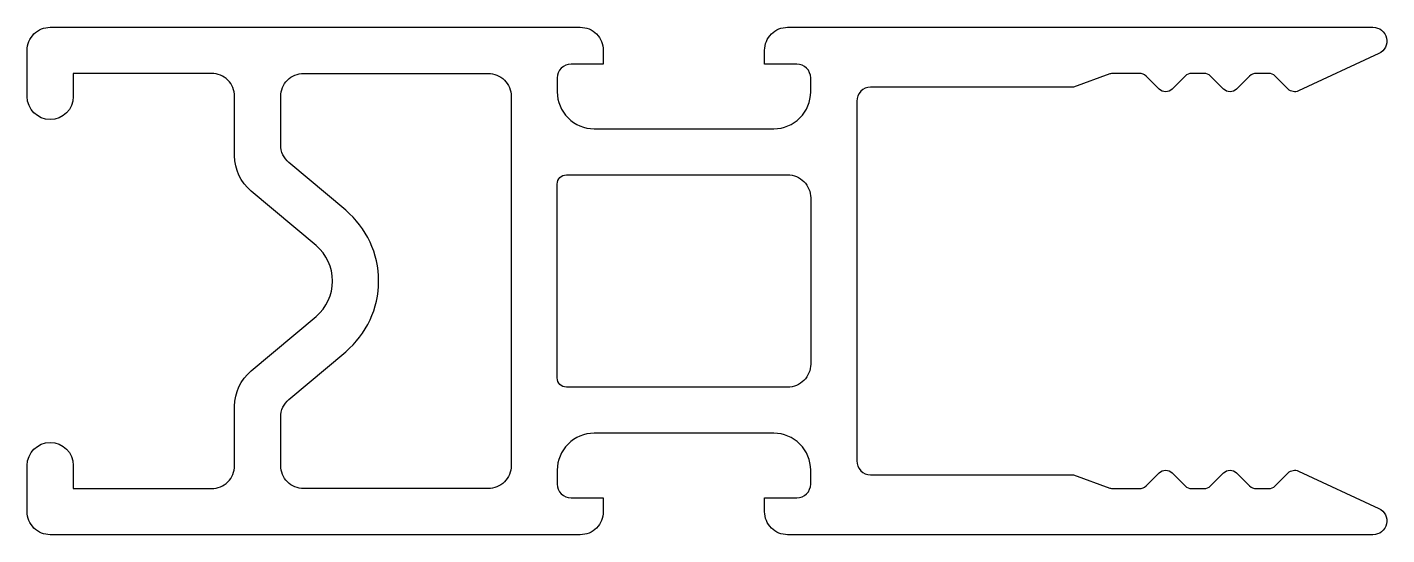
# Model space of a CAD drawing. Header units: millimetres. Extents: x -18 to 11.5, y -5.5 to 5.5.
import ezdxf

# ---------------------------------------------------------------- set-up
doc = ezdxf.new("R2010")
doc.units = ezdxf.units.MM

msp = doc.modelspace()

# ---------------------------------------------------------------- linework, layer by layer
for points in [[(-6, 5.5, -0.414214), (-5.5, 5), (-5.5, 4.7), (-6.2, 4.7, 0.414214), (-6.5, 4.4), (-6.5, 4.1, 0.414214), (-5.7, 3.3), (-1.8, 3.3, 0.414214), (-1, 4.1), (-1, 4.4, 0.414214), (-1.3, 4.7), (-2, 4.7), (-2, 5, -0.414214), (-1.5, 5.5), (11.2, 5.5, -0.803179), (11.326, 4.928), (9.584, 4.119, -0.314902), (9.359, 4.159), (9.076, 4.441, 0.198912), (8.934, 4.5), (8.666, 4.5, 0.198912), (8.524, 4.441), (8.241, 4.159, -0.414214), (7.959, 4.159), (7.676, 4.441, 0.198912), (7.534, 4.5), (7.266, 4.5, 0.198912), (7.124, 4.441), (6.841, 4.159, -0.414214), (6.559, 4.159), (6.276, 4.441, 0.198912), (6.134, 4.5), (5.56, 4.5, 0.087489), (5.491, 4.488), (4.7, 4.2), (0.3, 4.2, 0.414214), (0, 3.9), (0, -3.9, 0.414214), (0.3, -4.2), (4.7, -4.2), (5.491, -4.488, 0.087489), (5.56, -4.5), (6.134, -4.5, 0.198912), (6.276, -4.441), (6.559, -4.159, -0.414214), (6.841, -4.159), (7.124, -4.441, 0.198912), (7.266, -4.5), (7.534, -4.5, 0.198912), (7.676, -4.441), (7.959, -4.159, -0.414214), (8.241, -4.159), (8.524, -4.441, 0.198912), (8.666, -4.5), (8.934, -4.5, 0.198912), (9.076, -4.441), (9.359, -4.159, -0.314902), (9.584, -4.119), (11.326, -4.928, -0.803179), (11.2, -5.5), (-1.5, -5.5, -0.414214), (-2, -5), (-2, -4.7), (-1.3, -4.7, 0.414214), (-1, -4.4), (-1, -4.1, 0.414214), (-1.8, -3.3), (-5.7, -3.3, 0.414214), (-6.5, -4.1), (-6.5, -4.4, 0.414214), (-6.2, -4.7), (-5.5, -4.7), (-5.5, -5, -0.414214), (-6, -5.5), (-17.5, -5.5, -0.414214), (-18, -5), (-18, -4, -1), (-17, -4), (-17, -4.5), (-14, -4.5, 0.414214), (-13.5, -4), (-13.5, -2.716, -0.221695), (-13.143, -1.95), (-11.731, -0.766, 0.466308), (-11.731, 0.766), (-13.143, 1.95, -0.221695), (-13.5, 2.716), (-13.5, 4, 0.414214), (-14, 4.5), (-17, 4.5), (-17, 4, -1), (-18, 4), (-18, 5, -0.414214), (-17.5, 5.5), (-6, 5.5)], [(-8, 4.5, -0.414214), (-7.5, 4), (-7.5, -4, -0.414214), (-8, -4.5), (-12, -4.5, -0.414214), (-12.5, -4), (-12.5, -2.949, -0.221695), (-12.321, -2.566), (-11.089, -1.532, 0.466308), (-11.089, 1.532), (-12.321, 2.566, -0.221695), (-12.5, 2.949), (-12.5, 4, -0.414214), (-12, 4.5), (-8, 4.5)], [(-1.5, 2.3, -0.414214), (-1, 1.8), (-1, -1.8, -0.414214), (-1.5, -2.3), (-6.3, -2.3, -0.414214), (-6.5, -2.1), (-6.5, 2.1, -0.414214), (-6.3, 2.3), (-1.5, 2.3)]]:
    msp.add_lwpolyline(points, format="xyb", close=True)

doc.saveas('drawing.dxf')
